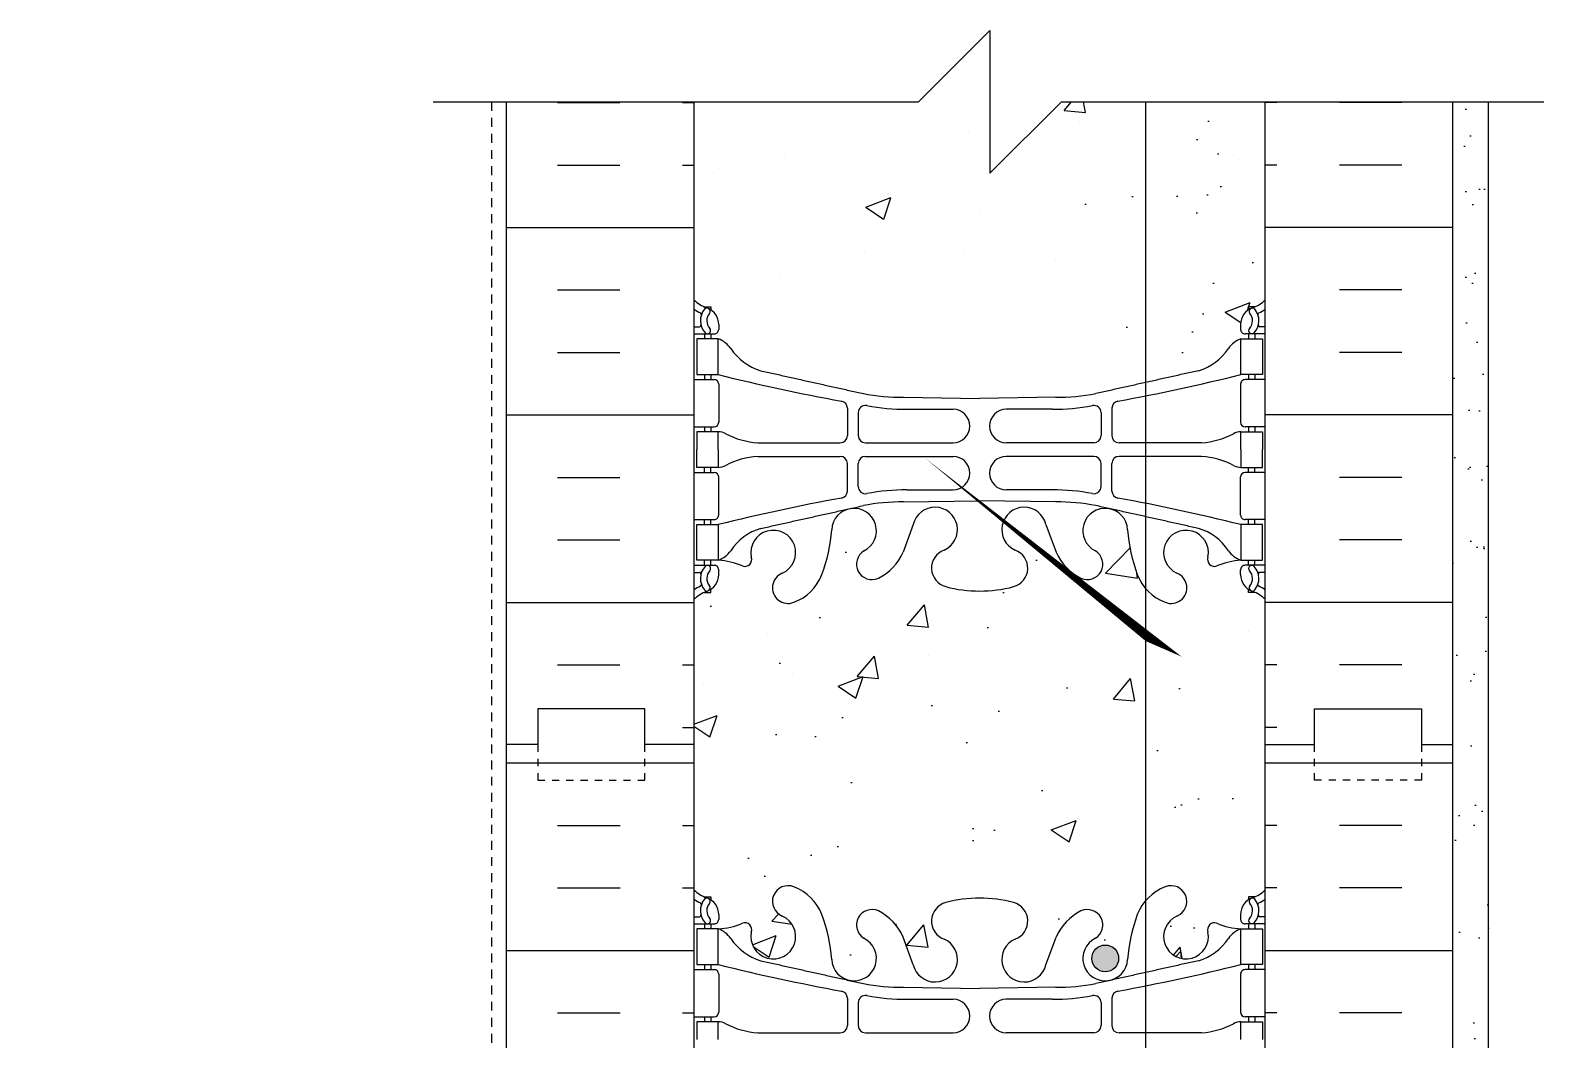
# Model space of a CAD drawing. Header units: inches. Extents: x -48.6 to 6.2, y 171.7 to 217.8.
# Drawn here: x -28.91 to -7.61, y 203.65 to 217.78 of the extents above; entities that cross this region are included whole.
import ezdxf

# ---------------------------------------------------------------- set-up
doc = ezdxf.new("R2010")
doc.units = ezdxf.units.IN
doc.header["$LTSCALE"] = 0.5
doc.header["$MEASUREMENT"] = 0
doc.linetypes.add('DASHED2', pattern=[0.375, 0.25, -0.125])
for name, color, linetype in [('HATCH', 12, 'Continuous'), ('line25', 2, 'Continuous'), ('LINE3', 3, 'Continuous'), ('LINE50', 5, 'Continuous'), ('LINE9', 9, 'Continuous'), ('TEXT', 4, 'Continuous'), ('Web_Edge', 9, 'Continuous')]:
    doc.layers.add(name, color=color, linetype=linetype)
pattern_1 = [(49.99999999999999, (0, 0), (3.586300913003767, -0.3137606749129755), [0.375, -4.125]), (355, (0, 0), (-0.693756668065, 3.760960668500059), [0.3, -3.3]), (100.45144446, (0.298858405, -0.02614672), (2.89254423363556, 3.447199954843147), [0.3187009599999999, -3.505710559999999]), (46.18420000000001, (0, 1), (5.336206653357862, -0.8275964039653827), [0.5625, -6.1875]), (96.63563549, (0.444683725, 0.931033465), (4.673309728371142, 4.870593003872752), [0.47805171, -5.258568799999999]), (351.1841639899999, (0, 1), (4.673309725273866, 4.870593001349951), [0.45, -4.950000005]), (21, (0.5, 0.75), (2.984535260592308, -2.013094453326694), [0.375, -4.125]), (326.0000000000001, (0.5, 0.75), (1.216576659607909, 3.625750225234265), [0.3, -3.3]), (71.45144474, (0.74871127, 0.58224213), (4.201111883649856, 1.612655764031769), [0.31870095, -3.50571056]), (37.50000000000001, (0, 0), (0.06079927658645334, 1.664469269156557), [0, -3.26, 0, -3.35, 0, -3.3125]), (7.499999999999999, (0, 0), (1.315347687210743, 1.972058559411801), [0, -1.91, 0, -3.185, 0, -1.2625]), (327.5, (-1.115, 0), (2.669112180862045, -0.1127743586718988), [0, -1.25, 0, -3.9, 0, -5.175]), (317.5, (-1.615, 0), (2.915930846711931, 0.5005249116615886), [0, -1.625, 0, -2.59, 0, -3.675])]

msp = doc.modelspace()

# ---------------------------------------------------------------- hatches: boundary and pattern name
at = {"layer": 'HATCH'}
h = msp.add_hatch(dxfattribs=at)
h.set_pattern_fill('AR-CONC', color=256, scale=0.5, style=0)
h.set_pattern_definition([(49.99999999999999, (-38.84266718821038, -19.96471349941694), (3.586300913003767, -0.3137606749129755), [0.375, -4.125]), (355, (-38.84266718821038, -19.96471349941694), (-0.693756668065, 3.760960668500059), [0.3, -3.3]), (100.4514, (-38.54380878821038, -19.99086019941694), (2.892546908570108, 3.447197710304768), [0.31870095, -3.50571056]), (46.18420000000001, (-38.84266718821038, -18.96471349941694), (5.336205243128222, -0.8275950716450904), [0.5625, -6.1875]), (96.6356, (-38.39798346321038, -19.03368003441693), (4.673313527743517, 4.870589354502209), [0.47805144, -5.258565]), (351.1842, (-38.84266718821038, -18.96471349941694), (4.673309725668136, 4.870593004626623), [0.45, -4.95]), (21, (-38.34266718821038, -19.21471349941694), (2.984535260592308, -2.013094453326694), [0.375, -4.125]), (326.0000000000001, (-38.34266718821038, -19.21471349941694), (1.216576659607909, 3.625750225234265), [0.3, -3.3]), (71.4514, (-38.09395602321038, -19.38247152941693), (4.20111314290745, 1.612652483549762), [0.31870095, -3.50571056]), (37.50000000000001, (-38.84266718821038, -19.96471349941694), (0.06079927658645334, 1.664469269156557), [0, -3.26, 0, -3.35, 0, -3.3125]), (7.499999999999999, (-38.84266718821038, -19.96471349941694), (1.315347687210743, 1.972058559411801), [0, -1.91, 0, -3.185, 0, -1.2625]), (327.5, (-39.95766718821039, -19.96471349941694), (2.669112180862045, -0.112774358671899), [0, -1.25, 0, -3.9, 0, -5.175]), (317.5, (-40.45766718821039, -19.96471349941694), (2.915930846711931, 0.5005249116615882), [0, -1.625, 0, -2.59, 0, -3.675])])
h.paths.add_polyline_path([(-13.01612513585889, 214.0510896826709, -1), (-12.85269656442989, 213.6425666086094, 2.08723140770465), (-12.41879713453573, 213.4177493503499, -0.6696014941100196), (-12.28629473578555, 213.5380310470478, 0.08534784464003414), (-11.95683521324055, 213.4625124653097), (-11.85183521325536, 213.4625124653097), (-11.85183521325081, 213.5325124653097), (-11.89933521324866, 213.5325124653097, -0.4142135623864142), (-11.96183521324866, 213.5950124653125), (-11.96183521324502, 213.6625124653287, -0.2490694201739161), (-11.85183521322898, 213.8696356170926), (-11.85183521322625, 213.9113616770167), (-11.76183521322577, 213.9113616770099, 0.08841615068612797), (-11.61583221636675, 214.0086733694635), (-11.61583221636675, 216.781942781463), (-14.16001620673445, 216.781942781463), (-14.13275579464043, 216.6341592847568), (-14.32564021176159, 216.6510344846257), (-14.32564021176159, 213.6318981279319, -0.050563492033916), (-14.19849884809801, 213.7138940287723, -0.9407930192594605), (-13.99498631141918, 213.3306308088917, 1.702394472354056), (-13.54521784997335, 213.0180865159702, -0.06992325913711288), (-13.40835089664012, 213.6618892156858, -0.2134499129928011)])
h = msp.add_hatch(dxfattribs=at)
h.set_pattern_fill('AR-CONC', color=256, scale=0.5)
h.set_pattern_definition(pattern_1)
edge = h.paths.add_edge_path()
edge.add_line((-11.61583221636675, 216.781942781463), (-13.29167666213044, 216.781942781463))
edge.add_line((-13.29167666213044, 216.781942781463), (-13.29167666213044, 212.851831250259))
edge.add_spline(control_points=[(-13.29167666213044, 212.851831250259), (-12.55024931311374, 213.0171224313547)], knot_values=[0, 0, 0.5157934877851442, 0.5157934877851442], degree=1, periodic=0)
edge.add_arc((-12.75754545740104, 213.731138654124), 0.7434990637615159, 286.1892885427858, 325.7719804991666)
edge.add_arc((-11.83442656208295, 213.1199086027895), 0.3638149041640383, 109.66125872640521, 147.9575777193433, ccw=False)
edge.add_line((-11.95683521323999, 213.4625124653097), (-11.85183521325536, 213.4625124653097))
edge.add_line((-11.85183521325536, 213.4625124653097), (-11.85183521325081, 213.5325124653097))
edge.add_line((-11.85183521325081, 213.5325124653097), (-11.89933521324865, 213.5325124653097))
edge.add_arc((-11.89933521324866, 213.5950124653097), 0.06250000000000001, 179.9999999968994, 270.00000000001137, ccw=False)
edge.add_line((-11.96183521324866, 213.5950124653131), (-11.96183521324502, 213.6625124653232))
edge.add_arc((-11.71183521324503, 213.6625124653097), 0.2499999999999886, 124.0557977381279, 179.9999999969125, ccw=False)
edge.add_line((-11.85183521322898, 213.8696356170926), (-11.85183521322625, 213.9113616770168))
edge.add_line((-11.85183521322625, 213.9113616770168), (-11.76183521322571, 213.9113616770099))
edge.add_arc((-11.96183521325502, 214.3696192464927), 0.4999999999999946, 293.578178481867, 313.7891111701634)
edge.add_line((-11.61583221636675, 214.0086733694635), (-11.61583221636675, 216.781942781463))
h = msp.add_hatch(dxfattribs=at)
h.set_pattern_fill('AR-SAND', color=256, scale=0.5, style=0)
h.set_pattern_definition([(37.50000000000001, (7.860710471640175, 190.531942781463), (-0.03149667905480408, 0.9634118845065793), [0, -0.76, 0, -0.85, 0, -0.8125]), (7.499999999999999, (7.860710471640175, 190.531942781463), (0.8848883526338636, 1.41107303261487), [0, -0.41, 0, -0.685, 0, -0.2625]), (327.5, (7.245710471640166, 190.531942781463), (1.557070930875748, 0.002829526768482249), [0, -0.25, 0, -0.9, 0, -1.175]), (317.5, (7.245710471640166, 190.531942781463), (1.503063302286147, 0.4388377824671246), [0, -0.125, 0, -0.59, 0, -0.675])])
h.paths.add_polyline_path([(-8.490832252420262, 204.7432692775259), (-8.990832216366755, 204.7432692775259), (-8.990832216366755, 194.7819427814629), (-8.490832252420262, 194.7819427814629)])
h.paths.add_polyline_path([(-8.490832252420262, 208.9451819920617), (-8.990832216366755, 208.9451819920617), (-8.990832216366755, 207.781942781463), (-8.990832216366755, 204.7432692775259), (-8.490832252420262, 204.7432692775259)])
h.paths.add_polyline_path([(-8.490832252420262, 216.781942781463), (-8.990832216366755, 216.781942781463), (-8.990832216366755, 208.9451819920617), (-8.490832252420262, 208.9451819920617)])
h = msp.add_hatch(dxfattribs=at)
h.set_pattern_fill('AR-CONC', color=256, scale=0.5)
h.set_pattern_definition(pattern_1)
h.paths.add_polyline_path([(-13.29167666213044, 209.9675157725711, -0.0847577328872592), (-13.4083508966401, 210.1631357149338, -0.06992325913711561), (-13.54521784997334, 210.8069384146494, 1.702394472354116), (-13.99498631141921, 210.4943941217279, -0.9407930192580838), (-14.19849884809723, 210.1111309018469, -0.1730747606230582), (-14.54440717063409, 210.4777879413551), (-14.68704501281395, 210.8646327970872, 1.612473537246691), (-15.11858817733507, 210.5050445973831, -0.7348724129860523), (-15.14169178092464, 209.9940057506793, -0.06847526280414287), (-15.61583221636636, 209.931942781463, -0.06847526280414523), (-16.08997265180808, 209.9940057506793, -0.7348724129857621), (-16.1130762553976, 210.505044597383, 1.612473537246936), (-16.54461941991866, 210.8646327970872), (-16.68725726209851, 210.4777879413551, -0.1730747606230462), (-17.03316558463534, 210.111130901847, -0.9407930192580327), (-17.23667812131337, 210.494394121728, 1.702394472353739), (-17.68644658275925, 210.8069384146495, -0.0699232591371404), (-17.82331353609255, 210.1631357149336, -0.2134499129910285), (-18.21553929686968, 209.7739352479503, -1), (-18.378967868274, 210.1824583220217, 2.087231407567067), (-18.81286729819686, 210.4072755802697, -0.6696014941105396), (-18.9453696969472, 210.2869938835719, 0.08534784463996645), (-19.27482921949195, 210.3625124653099), (-19.37982921947724, 210.3625124653099), (-19.37982921948179, 210.2925124653099), (-19.33232921948395, 210.2925124653099, -0.4142135623889385), (-19.26982921948394, 210.2300124653065), (-19.26982921948758, 210.1625124652965, -0.2490694201798239), (-19.37982921950362, 209.955389313527), (-19.37982921950635, 209.9136632536029), (-19.46982921950689, 209.9136632536097, 0.08841615068673651), (-19.61583221636675, 209.8163515611552), (-19.61583221636675, 208.0661423550981), (-19.29035137683082, 208.191082743489), (-19.39208230748019, 207.8878959387781), (-19.61583221636675, 208.0388171579648), (-19.61583221636675, 207.781942781463), (-19.61583221636675, 205.7475340017709, 0.08841615068673703), (-19.46982921950689, 205.6502223093163), (-19.37982921950635, 205.6502223093232), (-19.37982921950362, 205.6084962493991, -0.2490694201798237), (-19.26982921948758, 205.4013730976296), (-19.26982921948394, 205.3338730976195, -0.4142135623889385), (-19.33232921948395, 205.2713730976162), (-19.37982921948179, 205.2713730976162), (-19.37982921947724, 205.2013730976162), (-19.27482921949194, 205.2013730976162, 0.08534784463997903), (-18.94536969694715, 205.2768916793542, -0.6696014941107864), (-18.81286729819688, 205.1566099826563, 2.087231407566868), (-18.37896786827403, 205.3814272409044, -1), (-18.21553929686972, 205.7899503149758, -0.2134499129909163), (-17.82331353609267, 205.4007498479928, -0.06992325913716368), (-17.68644658275926, 204.7569471482767, 1.702394472354411), (-17.23667812131345, 205.0694914411982, -0.940793019257935), (-17.03316558463542, 205.4527546610792, -0.1730747606231028), (-16.68725726209848, 205.0860976215709), (-16.54461941991867, 204.6992527658389, 1.612473537247018), (-16.11307625539758, 205.0588409655431, -0.7348724129870626), (-16.08997265180725, 205.569879812247, -0.06847526280404508), (-15.61583221636619, 205.6319427814631, -0.06847526280410571), (-15.14169178092473, 205.5698798122469, -0.7348724129860643), (-15.118588177335, 205.0588409655431, 1.612473537247079), (-14.68704501281393, 204.6992527658389), (-14.5444071706341, 205.086097621571, -0.173074760623051), (-14.19849884809728, 205.4527546610791, -0.9407930192580443), (-13.99498631141917, 205.0694914411982, 1.702394472353912), (-13.54521784997335, 204.7569471482766, -0.06992325913717157), (-13.40835089663995, 205.4007498479927, -0.08475773288710445), (-13.29167666213044, 205.596369790355)])
h.paths.add_polyline_path([(-16.33154873571349, 209.4259990909437), (-16.63026680683965, 209.4521335357576), (-16.38933443620948, 209.7392655540283)], flags=16)
h.paths.add_polyline_path([(-13.66972275141944, 204.7878478484537, -1), (-14.04472275141944, 204.7878478484537, -1)], flags=16)
h.paths.add_polyline_path([(-11.61583221636675, 207.781942781463), (-11.61583221636675, 208.1065089063545), (-12.21167666213052, 208.5676170137216), (-13.29167666213044, 209.2317705884772), (-13.29167666213044, 205.596369790355, -0.1264053144751081), (-13.01612513586285, 205.7899503149758, -1), (-12.85269656445866, 205.3814272409044, 2.087231407566891), (-12.41879713453574, 205.1566099826564, -0.6696014941102661), (-12.28629473578545, 205.2768916793542, 0.0853478446399795), (-11.95683521324066, 205.2013730976162), (-11.85183521325536, 205.2013730976162), (-11.85183521325081, 205.2713730976162), (-11.89933521324865, 205.2713730976162, -0.4142135623889385), (-11.96183521324866, 205.3338730976195), (-11.96183521324502, 205.4013730976296, -0.2490694201798232), (-11.85183521322898, 205.6084962493991), (-11.85183521322625, 205.6502223093232), (-11.76183521322571, 205.6502223093163, 0.08841615068610333), (-11.61583221636675, 205.74753400177)])
h.paths.add_polyline_path([(-11.89933521324865, 202.0313730976164), (-11.85183521325081, 202.0313730976164), (-11.85183521325536, 202.1013730976164), (-11.95683521324082, 202.1013730976164), (-11.95683521324082, 202.6013730976164, 0.01210275924607991), (-13.29167666213044, 202.8987176852607), (-13.29167666213044, 194.6651678776653, 0.01210275924607994), (-11.95683521324082, 194.9625124653097), (-11.95683521324082, 195.4625124653097), (-11.85183521325536, 195.4625124653097), (-11.85183521325081, 195.5325124653097), (-11.89933521324865, 195.5325124653097, -0.4142135623889323), (-11.96183521324866, 195.5950124653131), (-11.96183521324502, 195.6625124653232, -0.2490694201798242), (-11.85183521322898, 195.8696356170926), (-11.85183521322625, 195.9113616770168), (-11.76183521322571, 195.9113616770099, 0.08841615068610309), (-11.61583221636675, 196.0086733694635), (-11.61583221636675, 201.5552121934626, 0.08841615068610265), (-11.76183521322571, 201.6525238859162), (-11.85183521322625, 201.6525238859093), (-11.85183521322898, 201.6942499458335, -0.2490694201798125), (-11.96183521324502, 201.9013730976029), (-11.96183521324866, 201.968873097613, -0.4142135623889407)])
h.paths.add_polyline_path([(-11.61583221636675, 191.8163515611561, 0.08841615068610387), (-11.76183521322571, 191.9136632536097), (-11.85183521322625, 191.9136632536029), (-11.85183521322898, 191.955389313527, -0.2490694201798125), (-11.96183521324502, 192.1625124652965), (-11.96183521324866, 192.2300124653066, -0.4142135623889365), (-11.89933521324865, 192.2925124653099), (-11.85183521325081, 192.2925124653099), (-11.85183521325536, 192.3625124653099), (-11.95683521324068, 192.3625124653099, 0.08534784463991502), (-12.28629473578523, 192.286993883572, -0.6696014941110319), (-12.41879713453574, 192.4072755802697, 2.087231407573476), (-12.8526965644573, 192.1824583220212, -1), (-13.01612513586294, 191.7739352479503, -0.1264053144750692), (-13.29167666213044, 191.9675157725711), (-13.29167666213044, 189.281942781463), (-10.92833221636675, 189.281942781463), (-10.92833221636675, 189.781942781463), (-11.61583221636675, 189.781942781463)])
h.paths.add_polyline_path([(-13.29167666213044, 191.9675157725711, -0.08475773288685547), (-13.40835089663972, 192.1631357149327, -0.06992325913720411), (-13.54521784997332, 192.8069384146491, 1.70239447235645), (-13.99498631141871, 192.4943941217277, -0.9407930192568569), (-14.19849884809723, 192.1111309018469, -0.1730747606230751), (-14.54440717063411, 192.4777879413551), (-14.68704501281393, 192.8646327970872, 1.612473537246325), (-15.11858817733522, 192.5050445973831, -0.7348724129873714), (-15.14169178092535, 191.9940057506791, -0.07012856422219248), (-15.6273758643004, 191.9320567452876), (-15.6273758643004, 189.281942781463), (-13.29167666213044, 189.281942781463)])
h.paths.add_polyline_path([(-15.6273758643004, 191.931904795167, -0.06682240548511287), (-16.08997265180836, 191.9940057506794, -0.7348724129853648), (-16.11307625539758, 192.505044597383, 1.61247353724703), (-16.54461941991867, 192.8646327970872), (-16.68725726209849, 192.4777879413551, -0.1730747606231551), (-17.03316558463557, 192.1111309018468, -0.9407930192571422), (-17.23667812131316, 192.494394121728, 1.70239447234893), (-17.68644658275916, 192.8069384146507, -0.06992325913731082), (-17.82331353609267, 192.1631357149333, -0.2134499129903263), (-18.21553929686831, 191.7739352479508, -1), (-18.37896786827671, 192.1824583220205, 2.08723140757842), (-18.81286729819695, 192.40727558027, -0.6696014940959927), (-18.94536969694376, 192.2869938835705, 0.0853478446408989), (-19.27482921949191, 192.3625124653099), (-19.37982921947724, 192.3625124653099), (-19.37982921948179, 192.2925124653099), (-19.33232921948396, 192.2925124653099, -0.4142135623889552), (-19.26982921948394, 192.2300124653066), (-19.26982921948758, 192.1625124652965, -0.2490694201798232), (-19.37982921950362, 191.955389313527), (-19.37982921950635, 191.9136632536029), (-19.4698292195069, 191.9136632536097, 0.08841615068673708), (-19.61583221636675, 191.8163515611552), (-19.61583221636675, 189.781942781463), (-20.30333221636675, 189.781942781463), (-20.30333221636675, 189.281942781463), (-15.6273758643004, 189.281942781463)])
h = msp.add_hatch(dxfattribs=at)
h.set_pattern_fill('INSUL', color=256, scale=7, style=0)
h.set_pattern_definition([(0, (-2945.77741392785, -207.2275712812487), (0, 2.625), []), (0, (-2945.77741392785, -206.3525712812487), (0, 2.625), [0.875, -0.875]), (0, (-2945.77741392785, -205.4775712812487), (0, 2.625), [0.875, -0.875])])
h.paths.add_polyline_path([(-22.24083221636675, 189.781942781463), (-21.80333221636675, 189.781942781463), (-21.80333221636675, 190.281942781463), (-20.30333221636675, 190.281942781463), (-20.30333221636675, 189.781942781463), (-19.61583221636675, 189.781942781463), (-19.61583221636675, 207.781942781463), (-20.30333221636675, 207.781942781463), (-20.30333221636675, 208.281942781463), (-21.80333221636675, 208.281942781463), (-21.80333221636675, 207.781942781463), (-22.24083221636675, 207.781942781463)])
h = msp.add_hatch(dxfattribs=at)
h.set_pattern_fill('INSUL', color=256, scale=7, style=0)
h.set_pattern_definition([(180, (2914.545749495118, -207.2275712812487), (0, 2.625), []), (180, (2914.545749495118, -206.3525712812487), (0, 2.625), [0.875, -0.875]), (180, (2914.545749495118, -205.4775712812487), (0, 2.625), [0.875, -0.875])])
h.paths.add_polyline_path([(-8.990832216366755, 189.781942781463), (-9.428332216366755, 189.781942781463), (-9.42833221636721, 190.2819427814629), (-10.92833221636675, 190.281942781463), (-10.92833221636675, 189.781942781463), (-11.61583221636675, 189.7819427814629), (-11.61583221636675, 207.781942781463), (-10.92833221636675, 207.7819427814629), (-10.92833221636675, 208.2819427814629), (-9.42833221636721, 208.281942781463), (-9.428332216366755, 207.7819427814629), (-8.990832216366755, 207.781942781463)])
at = {"layer": 'LINE3'}
msp.add_hatch(color=256, dxfattribs=at).paths.add_polyline_path([(-13.66972275141944, 204.7878478484537, 1), (-14.04472275141944, 204.7878478484537, 1)])

# ---------------------------------------------------------------- linework, layer by layer
at = {"layer": 'HATCH'}
for p, q in [((-21.52741392785157, 216.7724287187513), (-20.65241392785157, 216.7724287187513)), ((-19.77741392785157, 216.7724287187513), (-19.61583221636675, 216.7724287187513)), ((-14.43147987380878, 216.6602934346555), (-14.32940395176983, 216.7819427814628)), ((-14.43147952448494, 216.6602942246443), (-14.13262111505742, 216.6341475018201)), ((-14.13232846334485, 216.6318426465161), (-14.16001620673443, 216.7819427814629)), ((-11.45425050488285, 216.7724287187517), (-11.61583221636675, 216.7724287187517)), ((-9.70425050488285, 216.7724287187517), (-10.57925050488285, 216.7724287187517)), ((-14.22003154282621, 216.50706719365), (-14.22003154282621, 216.50706719365)), ((-15.77730420566552, 216.3477725776026), (-15.77730420566552, 216.3477725776026)), ((-18.34448786879378, 215.9957196131678), (-18.34448786879378, 215.9957196131678)), ((-17.37778342630179, 216.0913412714291), (-17.37778342630179, 216.0913412714291)), ((-11.9954415975857, 215.9805037923868), (-11.9954415975857, 215.9805037923868)), ((-21.52741392785157, 215.8974287187513), (-20.65241392785157, 215.8974287187513)), ((-19.77741392785157, 215.8974287187513), (-19.61583221636675, 215.8974287187513)), ((-19.27144311152577, 215.8420362442889), (-19.27144311152577, 215.8420362442889)), ((-11.45425050488285, 215.8974287187517), (-11.61583221636675, 215.8974287187517)), ((-9.70425050488285, 215.8974287187517), (-10.57925050488285, 215.8974287187517)), ((-18.27969645296686, 215.3621783483935), (-18.27969645296686, 215.3621783483935)), ((-17.20849772079222, 215.3077318905754), (-16.85840506085577, 215.4421198716549)), ((-16.95949771147841, 215.1376826667983), (-16.85811609049564, 215.4398284303923)), ((-16.91137244429761, 215.4799788807252), (-16.91137244429761, 215.4799788807252)), ((-17.20849674343162, 215.3077319656362), (-16.95978547166511, 215.1399740945949)), ((-15.61058427210536, 215.2494039897219), (-15.61058427210536, 215.2494039897219)), ((-22.24083221636675, 215.0224287187513), (-19.61583221636675, 215.0224287187513)), ((-8.990832216366755, 215.0224287187517), (-11.61583221636675, 215.0224287187517)), ((-17.22545714570076, 214.69055383796), (-17.22545714570076, 214.69055383796)), ((-14.28368009255257, 214.6997979519161), (-14.28368009255257, 214.6997979519161)), ((-15.83810348225182, 214.6833033084462), (-15.83810348225182, 214.6833033084462)), ((-15.53537923003701, 214.5350086342382), (-15.53537923003701, 214.5350086342382)), ((-14.55634496483925, 214.5777794792884), (-14.55634496483925, 214.5777794792884)), ((-18.40528714538023, 214.3312503440112), (-18.40528714538023, 214.3312503440112)), ((-21.52741392785157, 214.1474287187513), (-20.65241392785157, 214.1474287187513)), ((-9.70425050488285, 214.1474287187517), (-10.57925050488285, 214.1474287187517)), ((-21.52741392785157, 213.2724287187513), (-20.65241392785157, 213.2724287187513)), ((-9.70425050488285, 213.2724287187517), (-10.57925050488285, 213.2724287187517)), ((-22.24083221636675, 212.3974287187513), (-19.61583221636675, 212.3974287187513)), ((-8.990832216366755, 212.3974287187517), (-11.61583221636675, 212.3974287187517)), ((-21.52741392785157, 211.5224287187513), (-20.65241392785157, 211.5224287187513)), ((-9.70425050488285, 211.5224287187517), (-10.57925050488285, 211.5224287187517)), ((-21.52741392785157, 210.6474287187513), (-20.65241392785157, 210.6474287187513)), ((-9.70425050488285, 210.6474287187517), (-10.57925050488285, 210.6474287187517)), ((-22.24083221636675, 209.7724287187513), (-19.61583221636675, 209.7724287187513)), ((-16.63026744798387, 209.4521327716717), (-16.38922209435141, 209.7393994378413)), ((-16.33112164091523, 209.4236837347968), (-16.38893445016902, 209.7370971592334)), ((-8.990832216366755, 209.7724287187517), (-11.61583221636675, 209.7724287187517)), ((-16.63026710148569, 209.4521335615358), (-16.33140869205816, 209.4259868387115)), ((-16.52477701026922, 209.4812584577948), (-16.52477701026922, 209.4812584577948)), ((-11.8556648294069, 209.3684840991229), (-11.8556648294069, 209.3684840991229)), ((-18.58768497513971, 209.3378425365414), (-18.58768497513971, 209.3378425365414)), ((-16.92611595028912, 209.1485223193145), (-16.92611595028912, 209.1485223193145)), ((-16.33606346896019, 209.032927300821), (-16.33606346896019, 209.032927300821)), ((-21.52741392785157, 208.8974287187513), (-20.65241392785157, 208.8974287187513)), ((-19.77741392785157, 208.8974287187513), (-19.61583221636675, 208.8974287187513)), ((-18.22972315418417, 208.7836222736807), (-18.22972315418417, 208.7836222736807)), ((-11.45425050488285, 208.8974287187517), (-11.61583221636675, 208.8974287187517)), ((-9.70425050488285, 208.8974287187517), (-10.57925050488285, 208.8974287187517)), ((-19.48142229166861, 208.6188329560029), (-19.48142229166861, 208.6188329560029)), ((-19.61583221636675, 208.0661423550981), (-19.29155837814591, 208.1906194190939)), ((-19.39265668504865, 207.88618413197), (-19.29127506406589, 208.188329895564)), ((-19.77741392785157, 208.0224287187513), (-19.61583221636675, 208.0224287187513)), ((-19.61583221636653, 208.0388171579646), (-19.39293879088081, 207.8884736441263)), ((-16.08130058859756, 208.0254262318201), (-16.08130058859756, 208.0254262318201)), ((-11.45425050488285, 208.0224287187517), (-11.61583221636675, 208.0224287187517))]:
    msp.add_line(p, q, dxfattribs=at)
at = {"layer": 'line25'}
for p, q in [((-19.61583221636675, 216.781942781463), (-19.61583221636675, 207.781942781463)), ((-11.61583221636675, 207.781942781463), (-11.61583221636675, 216.781942781463)), ((-19.61583221636675, 207.781942781463), (-19.61583221636675, 189.781942781463)), ((-11.61583221636675, 189.781942781463), (-11.61583221636675, 207.781942781463))]:
    msp.add_line(p, q, dxfattribs=at)
at = {"layer": 'LINE3'}
msp.add_line((-13.29167666213044, 216.781942781463), (-13.29167666213044, 189.281942781463), dxfattribs=at)
msp.add_circle((-13.85722275141944, 204.7878478484537), 0.1875, dxfattribs=at)
at = {"layer": 'LINE50'}
for p, q in [((-22.24083221636675, 207.781942781463), (-22.24083221636675, 216.781942781463)), ((-8.990832216366755, 207.781942781463), (-8.990832216366755, 216.781942781463)), ((-22.24083221636675, 189.281942781463), (-22.24083221636675, 207.781942781463)), ((-8.990832216366755, 189.281942781463), (-8.990832216366755, 207.781942781463))]:
    msp.add_line(p, q, dxfattribs=at)
for points in [[(-19.61583221636675, 207.781942781463), (-20.30333221636675, 207.781942781463), (-20.30333221636675, 208.281942781463), (-21.80333221636675, 208.281942781463), (-21.80333221636675, 207.781942781463), (-22.24083221636675, 207.781942781463)], [(-11.61583221636675, 207.781942781463), (-10.92833221636675, 207.781942781463), (-10.92833221636675, 208.281942781463), (-9.428332216366755, 208.281942781463), (-9.428332216366755, 207.781942781463), (-8.990832216366755, 207.781942781463)]]:
    msp.add_lwpolyline(points, dxfattribs=at)
at = {"layer": 'LINE9', "linetype": 'DASHED2'}
msp.add_line((-22.45160572163724, 216.781942781463), (-22.45160572163724, 189.281942781463), dxfattribs=at)
at = {"layer": 'LINE9'}
msp.add_line((-8.490832252420262, 193.2819427814629), (-8.490832252420262, 216.781942781463), dxfattribs=at)
msp.add_lwpolyline([(-23.26672014063649, 216.781942781463), (-16.47121898702875, 216.781942781463), (-15.47121898702875, 217.781942781463), (-15.47121898702875, 215.781942781463), (-14.47121898702875, 216.781942781463), (-7.717157560934481, 216.781942781463)], dxfattribs=at)
at = {"layer": 'LINE9', "linetype": 'DASHED2', "ltscale": 0.15}
for points in [[(-21.80333221636675, 207.781942781463), (-21.80333221636675, 207.781942781463), (-21.80333221636675, 207.281942781463), (-20.30333221636675, 207.281942781463), (-20.30333221636675, 207.781942781463), (-20.30333221636675, 207.781942781463)], [(-9.428332216366755, 207.781942781463), (-9.428332216366755, 207.781942781463), (-9.428332216366755, 207.281942781463), (-10.92833221636675, 207.281942781463), (-10.92833221636675, 207.781942781463), (-10.92833221636675, 207.781942781463)]]:
    msp.add_lwpolyline(points, dxfattribs=at)
at = {"layer": 'TEXT'}
for points in [[(-8.490832252420262, 214.8400184047817, 0, 0.36, 0), (-7.410832252420334, 214.8400184047817, 0, 0, 0), (-0.7081895532060969, 214.8400184047817, 0, 0, 0)], [(-13.29167666213044, 209.2317705884772, 0, 0.36, 0), (-12.21167666213052, 208.5676170137216, 0, 0, 0), (-7.299551720602553, 204.7662546765504, 0, 0, 0)], [(-21.57446985886011, 210.9360368683779, 0, 0.36, 0), (-22.65446985886004, 210.9360368683779, 0, 0, 0), (-31.84795382703371, 210.9360368683779, 0, 0, 0)], [(-13.67097027512139, 204.7662546765504, 0, 0.36, 0), (-12.59097027512146, 204.7662546765504, 0, 0, 0), (-4.594846607636015, 204.7662546765504, 0, 0, 0)]]:
    msp.add_lwpolyline(points, format="xyseb", dxfattribs=at)
at = {"layer": 'Web_Edge'}
for p, q in [((-19.46982921950695, 213.9113616770099), (-19.37982921950635, 213.9113616770168)), ((-19.37982921950635, 213.9113616770168), (-19.37982921950362, 213.8696356170926)), ((-11.76183521322565, 213.9113616770099), (-11.85183521322625, 213.9113616770168)), ((-11.85183521322625, 213.9113616770168), (-11.85183521322898, 213.8696356170926)), ((-19.61583221636675, 213.6325124653097), (-19.53795368309812, 213.6325124653098)), ((-19.26982921948758, 213.6625124653287), (-19.26982921948394, 213.5950124653125)), ((-11.96183521324502, 213.6625124653287), (-11.96183521324866, 213.5950124653125)), ((-11.61583221636585, 213.6325124653097), (-11.69371074963448, 213.6325124653098)), ((-19.61583221636675, 213.5325124653098), (-19.33232921948394, 213.5325124653097)), ((-19.46982921950695, 213.5325124653097), (-19.46982921950695, 213.4625124653097)), ((-19.37982921948179, 213.5325124653097), (-19.37982921947724, 213.4625124653097)), ((-11.61583221636585, 213.5325124653098), (-11.89933521324866, 213.5325124653097)), ((-11.85183521325081, 213.5325124653097), (-11.85183521325536, 213.4625124653097)), ((-11.76183521322565, 213.5325124653097), (-11.76183521322565, 213.4625124653097)), ((-19.61583221636675, 212.8925124653097), (-19.33232921948394, 212.8925124653098)), ((-19.46982921950695, 212.9625124653097), (-19.46982921950695, 212.8925124653098)), ((-19.37982921944359, 212.9625124653097), (-19.37982921943905, 212.8925124653098)), ((-19.26982921948394, 212.8300124653098), (-19.26982921948394, 212.2950124653098)), ((-11.96183521324866, 212.8300124653098), (-11.96183521324866, 212.2950124653098)), ((-11.61583221636585, 212.8925124653097), (-11.89933521324866, 212.8925124653098)), ((-11.85183521328901, 212.9625124653097), (-11.85183521329355, 212.8925124653098)), ((-11.76183521322565, 212.9625124653097), (-11.76183521322565, 212.8925124653098)), ((-16.68244717790122, 212.6443450355929), (-15.61582511961916, 212.6285924313547)), ((-14.54921725483138, 212.6443450355929), (-15.61583931311344, 212.6285924313547)), ((-17.46777511961892, 212.4925871454061), (-17.46777511961983, 212.1078233285891)), ((-17.31527511961923, 212.4305316015895), (-17.31527511961923, 212.1078233514701)), ((-16.6351126901298, 212.4764607482516), (-15.98823136935727, 212.4764607482516)), ((-14.5965517426028, 212.4764607482516), (-15.24343306337533, 212.4764607482516)), ((-13.91638931311337, 212.4305316015895), (-13.91638931311337, 212.1078233514701)), ((-13.76388931311368, 212.4925871454061), (-13.76388931311277, 212.1078233285891)), ((-19.61583221636675, 212.2325124653098), (-19.33232921948394, 212.2325124653098)), ((-19.4698292195074, 212.2325124653099), (-19.4698292195074, 212.1625124653099)), ((-19.3798292193963, 212.2325124653098), (-19.37982921939175, 212.1625124653099)), ((-11.61583221636585, 212.2325124653098), (-11.89933521324866, 212.2325124653098)), ((-11.8518352133363, 212.2325124653098), (-11.85183521334085, 212.1625124653099)), ((-11.7618352132252, 212.2325124653099), (-11.7618352132252, 212.1625124653099)), ((-18.72210511961913, 212.0070424313546), (-17.56770747222464, 212.0078233514701)), ((-17.21527511961932, 212.0078233514701), (-15.98823136935727, 212.0078233514701)), ((-14.01638931311328, 212.0078233514701), (-15.24343306337533, 212.0078233514701)), ((-12.50955931311347, 212.0070424313546), (-13.66395696050796, 212.0078233514701)), ((-18.72210511961913, 211.817982499265), (-17.56770747222464, 211.8172015791496)), ((-17.46777511961892, 211.3324377852135), (-17.46777511961983, 211.7172016020306)), ((-17.31527511961923, 211.3944933290301), (-17.31527511961923, 211.7172015791495)), ((-17.21527511961932, 211.8172015791495), (-15.98823136935727, 211.8172015791496)), ((-14.01638931311328, 211.8172015791495), (-15.24343306337533, 211.8172015791496)), ((-13.91638931311337, 211.3944933290301), (-13.91638931311337, 211.7172015791495)), ((-13.76388931311368, 211.3324377852135), (-13.76388931311277, 211.7172016020306)), ((-12.50955931311347, 211.817982499265), (-13.66395696050796, 211.8172015791496)), ((-19.61583221636675, 211.5925124653099), (-19.33232921948394, 211.5925124653098)), ((-19.4698292195074, 211.5925124653098), (-19.4698292195074, 211.6625124653098)), ((-19.3798292193963, 211.5925124653098), (-19.37982921939175, 211.6625124653098)), ((-19.26982921948394, 210.9950124653098), (-19.26982921948394, 211.5300124653098)), ((-11.96183521324866, 210.9950124653098), (-11.96183521324866, 211.5300124653098)), ((-11.61583221636585, 211.5925124653099), (-11.89933521324866, 211.5925124653098)), ((-11.8518352133363, 211.5925124653098), (-11.85183521334085, 211.6625124653098)), ((-11.7618352132252, 211.5925124653098), (-11.7618352132252, 211.6625124653098)), ((-16.6351126901298, 211.348564182368), (-15.98823136935727, 211.348564182368)), ((-14.5965517426028, 211.348564182368), (-15.24343306337533, 211.348564182368)), ((-16.68244717790122, 211.1806798950267), (-15.61582511961916, 211.196432499265)), ((-14.54921725483138, 211.1806798950267), (-15.61583931311344, 211.196432499265)), ((-19.61583221636675, 210.9325124653099), (-19.33232921948394, 210.9325124653098)), ((-19.46982921950695, 210.8625124653099), (-19.46982921950695, 210.9325124653099)), ((-19.37982921944359, 210.8625124653099), (-19.37982921943905, 210.9325124653098)), ((-16.54461941991923, 210.8646327970856), (-16.68725726209851, 210.4777879413551)), ((-14.68704501281337, 210.8646327970856), (-14.54440717063409, 210.4777879413551)), ((-11.61583221636585, 210.9325124653099), (-11.89933521324866, 210.9325124653098)), ((-11.85183521328901, 210.8625124653099), (-11.85183521329355, 210.9325124653098)), ((-11.76183521322565, 210.8625124653099), (-11.76183521322565, 210.9325124653099)), ((-19.61583221636675, 210.2925124653099), (-19.33232921948394, 210.2925124653099)), ((-19.46982921950695, 210.29251246531), (-19.46982921950695, 210.3625124653099)), ((-19.37982921948179, 210.29251246531), (-19.37982921947724, 210.3625124653099)), ((-19.26982921948758, 210.1625124652909), (-19.26982921948394, 210.2300124653071)), ((-11.96183521324502, 210.1625124652909), (-11.96183521324866, 210.2300124653071)), ((-11.61583221636585, 210.2925124653099), (-11.89933521324866, 210.2925124653099)), ((-11.85183521325081, 210.29251246531), (-11.85183521325536, 210.3625124653099)), ((-11.76183521322565, 210.29251246531), (-11.76183521322565, 210.3625124653099)), ((-19.61583221636675, 210.19251246531), (-19.53795368309812, 210.1925124653098)), ((-11.61583221636585, 210.19251246531), (-11.69371074963448, 210.1925124653098)), ((-19.46982921950695, 209.9136632536097), (-19.37982921950635, 209.9136632536029)), ((-19.37982921950635, 209.9136632536029), (-19.37982921950362, 209.955389313527)), ((-11.85183521322625, 209.9136632536029), (-11.85183521322898, 209.955389313527)), ((-11.76183521322565, 209.9136632536097), (-11.85183521322625, 209.9136632536029)), ((-19.46982921950695, 205.6502223093163), (-19.37982921950635, 205.6502223093232)), ((-19.37982921950635, 205.6502223093232), (-19.37982921950362, 205.6084962493991)), ((-11.76183521322565, 205.6502223093163), (-11.85183521322625, 205.6502223093232)), ((-11.85183521322625, 205.6502223093232), (-11.85183521322898, 205.6084962493991)), ((-19.61583221636675, 205.3713730976161), (-19.53795368309812, 205.3713730976162)), ((-19.26982921948758, 205.4013730976352), (-19.26982921948394, 205.333873097619)), ((-11.96183521324502, 205.4013730976352), (-11.96183521324866, 205.333873097619)), ((-11.61583221636585, 205.3713730976161), (-11.69371074963448, 205.3713730976162)), ((-19.61583221636675, 205.2713730976162), (-19.33232921948394, 205.2713730976162)), ((-19.46982921950695, 205.2713730976161), (-19.46982921950695, 205.2013730976162)), ((-19.37982921948179, 205.2713730976161), (-19.37982921947724, 205.2013730976162)), ((-11.61583221636585, 205.2713730976162), (-11.89933521324866, 205.2713730976162)), ((-11.85183521325081, 205.2713730976161), (-11.85183521325536, 205.2013730976162)), ((-11.76183521322565, 205.2713730976161), (-11.76183521322565, 205.2013730976162)), ((-16.54461941991923, 204.6992527658405), (-16.68725726209851, 205.086097621571)), ((-14.68704501281337, 204.6992527658405), (-14.54440717063409, 205.086097621571)), ((-19.46982921950695, 204.7013730976162), (-19.46982921950695, 204.6313730976162)), ((-19.37982921944359, 204.7013730976162), (-19.37982921943905, 204.6313730976163)), ((-11.85183521328901, 204.7013730976162), (-11.85183521329355, 204.6313730976163)), ((-11.76183521322565, 204.7013730976162), (-11.76183521322565, 204.6313730976162)), ((-19.61583221636675, 204.6313730976162), (-19.33232921948394, 204.6313730976163)), ((-19.26982921948394, 204.5688730976163), (-19.26982921948394, 204.0338730976163)), ((-11.96183521324866, 204.5688730976163), (-11.96183521324866, 204.0338730976163)), ((-11.61583221636585, 204.6313730976162), (-11.89933521324866, 204.6313730976163)), ((-16.68244717790122, 204.3832056678994), (-15.61582511961916, 204.3674530636611)), ((-14.54921725483138, 204.3832056678994), (-15.61583931311344, 204.3674530636611)), ((-17.46777511961892, 204.2314477777126), (-17.46777511961983, 203.8466839608955)), ((-17.31527511961923, 204.169392233896), (-17.31527511961923, 203.8466839837766)), ((-16.6351126901298, 204.2153213805581), (-15.98823136935727, 204.2153213805581)), ((-14.5965517426028, 204.2153213805581), (-15.24343306337533, 204.2153213805581)), ((-13.91638931311337, 204.169392233896), (-13.91638931311337, 203.8466839837766)), ((-13.76388931311368, 204.2314477777126), (-13.76388931311277, 203.8466839608955)), ((-19.61583221636675, 203.9713730976162), (-19.33232921948394, 203.9713730976163)), ((-19.4698292195074, 203.9713730976163), (-19.4698292195074, 203.9013730976163)), ((-19.3798292193963, 203.9713730976163), (-19.37982921939175, 203.9013730976163)), ((-11.61583221636585, 203.9713730976162), (-11.89933521324866, 203.9713730976163)), ((-11.8518352133363, 203.9713730976163), (-11.85183521334085, 203.9013730976163)), ((-11.7618352132252, 203.9713730976163), (-11.7618352132252, 203.9013730976163)), ((-18.72210511961913, 203.745903063661), (-17.56770747222464, 203.7466839837765)), ((-17.21527511961932, 203.7466839837766), (-15.98823136935727, 203.7466839837765)), ((-14.01638931311328, 203.7466839837766), (-15.24343306337533, 203.7466839837765)), ((-12.50955931311347, 203.745903063661), (-13.66395696050796, 203.7466839837765))]:
    msp.add_line(p, q, dxfattribs=at)
for points in [[(-19.57482921949196, 212.9625124653097), (-19.27482921949178, 212.9625124653097), (-19.27482921949178, 213.4625124653097), (-19.57482921949196, 213.4625124653097)], [(-11.65683521324064, 212.9625124653097), (-11.95683521324082, 212.9625124653097), (-11.95683521324082, 213.4625124653097), (-11.65683521324064, 213.4625124653097)], [(-19.57482921949196, 210.8625124653099), (-19.27482921949178, 210.8625124653099), (-19.27482921949178, 210.3625124653099), (-19.57482921949196, 210.3625124653099)], [(-11.65683521324064, 210.8625124653099), (-11.95683521324082, 210.8625124653099), (-11.95683521324082, 210.3625124653099), (-11.65683521324064, 210.3625124653099)], [(-19.57482921949196, 204.7013730976162), (-19.27482921949178, 204.7013730976162), (-19.27482921949178, 205.2013730976162), (-19.57482921949196, 205.2013730976162)], [(-11.65683521324064, 204.7013730976162), (-11.95683521324082, 204.7013730976162), (-11.95683521324082, 205.2013730976162), (-11.65683521324064, 205.2013730976162)]]:
    msp.add_lwpolyline(points, close=True, dxfattribs=at)
for points in [[(-19.27482921940674, 211.9125124653099), (-19.27482921940674, 212.1625124653099), (-19.57482921940692, 212.1625124653099), (-19.57482921940692, 211.9125124653099)], [(-11.95683521332586, 211.9125124653099), (-11.95683521332586, 212.1625124653099), (-11.65683521332568, 212.1625124653099), (-11.65683521332568, 211.9125124653099)], [(-19.27482921940674, 211.9125124653098), (-19.27482921940674, 211.6625124653098), (-19.57482921940692, 211.6625124653098), (-19.57482921940692, 211.9125124653098)], [(-11.95683521332586, 211.9125124653098), (-11.95683521332586, 211.6625124653098), (-11.65683521332568, 211.6625124653098), (-11.65683521332568, 211.9125124653098)], [(-19.27482921940674, 203.6513730976163), (-19.27482921940674, 203.9013730976163), (-19.57482921940692, 203.9013730976163), (-19.57482921940692, 203.6513730976163)], [(-11.95683521332586, 203.6513730976163), (-11.95683521332586, 203.9013730976163), (-11.65683521332568, 203.9013730976163), (-11.65683521332568, 203.6513730976163)]]:
    msp.add_lwpolyline(points, dxfattribs=at)
for centre, radius, start, end in [((-19.26982921947757, 214.3696192464927), 0.5, 226.210888829619, 250.528779364698), ((-19.26982921947757, 214.3696192464927), 0.6, 234.7832160478548, 245.074770714524), ((-19.27612181103251, 213.7170718716428), 0.25, 140.1145119962638, 222.4608678427931), ((-19.43388818208751, 213.8479685649817), 0.04500919725254051, 321.4480006460007, 139.1878992020097), ((-19.51982921948758, 213.6625124653097), 0.25, 4.360973023723161e-09, 70.52877936469804), ((-11.71183521324502, 213.6625124653097), 0.25, 109.471220635302, 179.999999995639), ((-11.79777625064509, 213.8479685649817), 0.04500919725254051, 40.81210079799029, 218.5519993539993), ((-11.96183521325503, 214.3696192464927), 0.5, 289.471220635302, 313.7891111703809), ((-11.95554262170009, 213.7170718716428), 0.25, 317.5391321572068, 39.88548800373619), ((-11.96183521325503, 214.3696192464927), 0.6, 294.925229285476, 305.2167839521452), ((-19.53774968727458, 213.6520949245161), 0.01958352171754351, 269.4031558122728, 15.49009993730548), ((-19.5319114300367, 213.8066016377817), 0.02103171283708721, 343.4640040446183, 63.99572765968993), ((-19.27612181103251, 213.7170718716428), 0.16, 140.0000771989571, 222.4608678427534), ((-11.95554262170009, 213.7170718716428), 0.16, 317.5391321572466, 39.99992280104294), ((-11.6997530026959, 213.8066016377817), 0.02103171283708721, 116.0042723403101, 196.5359959553818), ((-11.69391474545802, 213.6520949245161), 0.01958352171754351, 164.5099000626945, 270.5968441877272), ((-19.42735822050355, 213.5786791389928), 0.04500000000006049, 222.4608678430187, 42.46086784271389), ((-19.33232921948394, 213.5950124653097), 0.0625, 270, 2.605510395054913e-09), ((-19.39723787064969, 213.1199086027895), 0.3638149041640656, 34.9775137481735, 70.33874127345618), ((-11.83442656208291, 213.1199086027895), 0.3638149041640656, 109.6612587265438, 145.0224862518265), ((-11.89933521324866, 213.5950124653097), 0.0625, 179.9999999973945, 270), ((-11.80430621222905, 213.5786791389928), 0.04500000000006049, 137.5391321572861, 317.5391321569812), ((-18.47411897533158, 213.731138654124), 0.7434990637615071, 212.7919165278152, 253.8107114574968), ((-12.75754545740102, 213.731138654124), 0.7434990637615071, 286.1892885425032, 327.2080834721848), ((-19.33232921948394, 212.8300124653098), 0.0625, 0, 90.00000000002606), ((-12.46622557300981, 240.3828824550238), 28.25303123538609, 256.0552188302863, 259.6343408131775), ((-18.76543885972279, 240.3828824550238), 28.25303123538609, 280.3656591868225, 283.9447811697137), ((-11.89933521324866, 212.8300124653098), 0.0625, 89.99999999997395, 180), ((-17.56777511961928, 212.4925871454064), 0.1, 359.9999999998371, 79.63434081307176), ((-16.6876272715952, 215.628267238972), 2.983926699701089, 259.2546164297385, 270.0994654645017), ((-14.5440371611374, 215.628267238972), 2.983926699701089, 269.9005345354983, 280.7453835702615), ((-13.66388931311332, 212.4925871454064), 0.1, 100.3656591869282, 180.0000000001629), ((-17.21527511961932, 212.4305316015895), 0.1, 79.25461642981799, 180), ((-16.64029278382378, 215.4603829516307), 2.983926699701089, 259.2546164297385, 270.0994654645017), ((-15.98823136935727, 212.2421420498608), 0.2343186983907799, 270, 90), ((-15.24343306337533, 212.2421420498608), 0.2343186983907799, 90, 270), ((-14.59137164890882, 215.4603829516307), 2.983926699701089, 269.9005345354983, 280.7453835702615), ((-14.01638931311328, 212.4305316015895), 0.1, 0, 100.745383570182), ((-19.33232921948394, 212.2950124653098), 0.0625, 270.000000000026, 0), ((-19.27895197449362, 211.9438288059204), 0.218722518258797, 60.49374658855996, 88.91995365505842), ((-18.63723323372807, 213.1636756383523), 1.159742907951804, 242.5843952407361, 265.8032493073773), ((-12.59443119900453, 213.1636756383523), 1.159742907951804, 274.1967506926227, 297.4156047592635), ((-11.95271245823898, 211.9438288059204), 0.218722518258797, 91.08004634494158, 119.50625341144), ((-11.89933521324866, 212.2950124653098), 0.0625, 180, 269.9999999999739), ((-17.56777511961974, 212.1078233285892), 0.1, 270.0387591052462, 359.9999999999251), ((-17.21527511961932, 212.1078233514701), 0.1, 180, 270), ((-14.01638931311328, 212.1078233514701), 0.1, 270, 0), ((-13.66388931311286, 212.1078233285892), 0.1, 180.0000000000749, 269.9612408947538), ((-18.63723323372807, 210.6613492922673), 1.159742907951804, 94.19675069262267, 117.4156047592635), ((-17.56777511961974, 211.7172016020305), 0.1, 7.490842385782874e-11, 89.96124089475377), ((-17.21527511961932, 211.7172015791495), 0.1, 90, 180), ((-15.98823136935727, 211.5828828807588), 0.2343186983907799, 270, 90), ((-15.24343306337533, 211.5828828807588), 0.2343186983907799, 90, 270), ((-14.01638931311328, 211.7172015791495), 0.1, 0, 90), ((-13.66388931311286, 211.7172016020305), 0.1, 90.03875910524623, 179.9999999999251), ((-12.59443119900453, 210.6613492922673), 1.159742907951804, 62.5843952407365, 85.80324930737731), ((-19.33232921948394, 211.5300124653098), 0.0625, 0, 89.99999999997395), ((-19.27895197449362, 211.8811961246992), 0.218722518258797, 271.0800463449416, 299.50625341144), ((-11.95271245823898, 211.8811961246992), 0.218722518258797, 240.49374658856, 268.9199536550584), ((-11.89933521324866, 211.5300124653098), 0.0625, 90.00000000002606, 180), ((-17.56777511961928, 211.3324377852132), 0.1, 280.3656591869283, 1.628443996909321e-10), ((-17.21527511961932, 211.3944933290301), 0.1, 180, 280.7453835701821), ((-16.64029278382378, 208.364641978989), 2.983926699701089, 89.90053453549825, 100.7453835702615), ((-14.59137164890882, 208.364641978989), 2.983926699701089, 79.25461642973846, 90.09946546450175), ((-14.01638931311328, 211.3944933290301), 0.1, 259.254616429818, 0), ((-13.66388931311332, 211.3324377852132), 0.1, 179.9999999998372, 259.6343408130717), ((-12.46622557300981, 183.4421424755958), 28.25303123538609, 100.3656591868225, 103.9447811697137), ((-17.37444168131316, 210.7760377144724), 0.3135313569610182, 296.0651741220453, 177.2642895890111), ((-16.6876272715952, 208.1967576916476), 2.983926699701089, 89.90053453549825, 100.7453835702615), ((-16.23964224698767, 210.7918946654859), 0.3135313569610182, 293.8083663361875, 166.5853660183855), ((-14.99202218574493, 210.7918946654859), 0.3135313569610182, 13.4146339816145, 246.1916336638108), ((-14.5440371611374, 208.1967576916476), 2.983926699701089, 79.25461642973846, 90.09946546450175), ((-13.85722275141944, 210.7760377144724), 0.3135313569610182, 2.735710410988923, 243.9348258779547), ((-18.76543885972279, 183.4421424755958), 28.25303123538609, 76.05521883028628, 79.63434081317752), ((-19.33232921948394, 210.9950124653098), 0.0625, 269.9999999999739, 0), ((-11.89933521324866, 210.9950124653098), 0.0625, 180, 270.000000000026), ((-18.47411897533158, 210.0938862764957), 0.7434990637615071, 106.1892885425032, 147.2080834721848), ((-18.50553385989116, 210.4693083901126), 0.3135313569610182, 293.8083663361875, 191.4113785795522), ((-20.04544469928243, 210.9719915367261), 2.364765241385946, 339.9984922785252, 355.6105272071578), ((-11.18621973345017, 210.9719915367261), 2.364765241385946, 184.3894727928422, 200.0015077214748), ((-12.72613057284144, 210.4693083901126), 0.3135313569610182, 348.5886214204478, 246.1916336638108), ((-12.75754545740102, 210.0938862764957), 0.7434990637615071, 32.79191652781521, 73.81071145749681), ((-19.39723787064969, 210.7051163278302), 0.3638149041640656, 289.6612587265438, 325.0224862518265), ((-17.12321890693539, 210.3089767690171), 0.2173766041081271, 121.4629889840319, 294.4735608195812), ((-17.37396899446077, 210.7791440190823), 0.7499256556133269, 297.0295257392023, 336.3062471102744), ((-16.02155862548972, 210.253140356723), 0.2680134754942133, 109.9662478540821, 255.2108076408213), ((-15.21010580724288, 210.253140356723), 0.2680134754942133, 284.7891923591787, 70.03375214591796), ((-13.85769543827183, 210.7791440190823), 0.7499256556133269, 203.6937528897256, 242.9704742607977), ((-14.10844552579721, 210.3089767690171), 0.2173766041081271, 245.5264391804187, 58.53701101596806), ((-11.83442656208291, 210.7051163278302), 0.3638149041640656, 214.9775137481735, 250.3387412734562), ((-19.27612181103251, 210.1079530589768), 0.25, 137.5391321572069, 219.8854880037362), ((-19.42735822050355, 210.2463457916268), 0.04500000000006049, 317.5391321572861, 137.5391321569813), ((-19.33232921948394, 210.2300124653099), 0.0625, 359.9999999973945, 90), ((-19.32969634868306, 209.3667335053829), 0.9972893957618358, 66.8532982760689, 86.84620835532922), ((-18.90389123729284, 210.3744243988173), 0.0967706443678472, 249.5669329944772, 19.84487066971641), ((-12.32777319543976, 210.3744243988173), 0.0967706443678472, 160.1551293302836, 290.4330670055224), ((-11.90196808404954, 209.3667335053829), 0.9972893957618358, 93.15379164467078, 113.1467017239311), ((-11.89933521324866, 210.2300124653099), 0.0625, 90, 180.0000000026055), ((-11.80430621222905, 210.2463457916268), 0.04500000000006049, 42.46086784301875, 222.4608678427139), ((-11.95554262170009, 210.1079530589768), 0.25, 320.1145119962638, 42.46086784279315), ((-19.53774968727458, 210.1729300061036), 0.01958352171754351, 344.5099000626946, 90.59684418772727), ((-19.5319114300367, 210.0184232928379), 0.02103171283708721, 296.0042723403101, 16.53599595538173), ((-19.43388818208751, 209.977056365638), 0.04500919725254051, 220.8121007979903, 38.55199935399935), ((-19.51982921948758, 210.1625124653099), 0.25, 289.471220635302, 359.999999995639), ((-19.27612181103251, 210.1079530589768), 0.16, 137.5391321572463, 219.9999228010429), ((-18.29725358258821, 209.9781967849794), 0.22, 111.8037479894413, 291.8037479894417), ((-18.45450290785249, 210.4069938654903), 0.6766585701930063, 290.6802528325033, 338.8761078469776), ((-12.77716152488011, 210.4069938654903), 0.6766585701930063, 201.1238921530224, 249.3197471674968), ((-12.93441085014439, 209.9781967849794), 0.22, 248.1962520105583, 68.19625201055868), ((-11.71183521324502, 210.1625124653099), 0.25, 180.000000004361, 250.528779364698), ((-11.79777625064509, 209.977056365638), 0.04500919725254051, 141.4480006460007, 319.1878992020097), ((-11.95554262170009, 210.1079530589768), 0.16, 320.0000771989571, 42.46086784275337), ((-11.6997530026959, 210.0184232928379), 0.02103171283708721, 163.4640040446183, 243.9957276596899), ((-11.69391474545802, 210.1729300061036), 0.01958352171754351, 89.40315581227274, 195.4900999373055), ((-19.26982921947757, 209.455405684127), 0.6, 114.9252292854739, 125.2167839521452), ((-19.26982921947757, 209.455405684127), 0.5, 109.471220635302, 133.7891111703809), ((-15.62737586429949, 211.6859222228506), 1.754017427683611, 254.708166254603, 270.3770812484059), ((-15.60428856843311, 211.6859222228506), 1.754017427683611, 269.6229187515941, 285.2918337453971), ((-11.96183521325503, 209.455405684127), 0.5, 46.21088882961905, 70.52877936469804), ((-11.96183521325503, 209.455405684127), 0.6, 54.78321604785479, 65.07477071452612), ((-19.26982921947757, 206.1084798787991), 0.5, 226.210888829619, 250.5287793646981), ((-18.29725358258821, 205.5856887779466), 0.22, 68.1962520105585, 248.1962520105585), ((-18.45450290785249, 205.1568916974358), 0.6766585701930063, 21.12389215302231, 69.31974716749654), ((-12.77716152488011, 205.1568916974358), 0.6766585701930063, 110.6802528325035, 158.8761078469777), ((-12.93441085014439, 205.5856887779466), 0.22, 291.8037479894415, 111.8037479894415), ((-11.96183521325503, 206.1084798787991), 0.5, 289.4712206353018, 313.7891111703809), ((-19.26982921947757, 206.1084798787991), 0.6, 234.7832160478549, 245.0747707145254), ((-19.27612181103251, 205.4559325039493), 0.25, 140.1145119962656, 222.4608678427914), ((-19.5319114300367, 205.5454622700882), 0.02103171283708721, 343.4640040446166, 63.99572765969192), ((-19.43388818208751, 205.5868291972881), 0.04500919725254051, 321.4480006460008, 139.1878992020098), ((-19.51982921948758, 205.4013730976162), 0.25, 4.360973023723161e-09, 70.52877936469822), ((-19.27612181103251, 205.4559325039493), 0.16, 140.0000771989569, 222.4608678427531), ((-16.02155862548972, 205.3107452062031), 0.2680134754942133, 104.7891923591787, 250.033752145918), ((-15.62737586429949, 203.8779633400755), 1.754017427683611, 89.62291875159407, 105.2918337453969), ((-15.60428856843311, 203.8779633400755), 1.754017427683611, 74.7081662546031, 90.37708124840593), ((-15.21010580724288, 205.3107452062031), 0.2680134754942133, 289.966247854082, 75.21080764082132), ((-11.71183521324502, 205.4013730976162), 0.25, 109.4712206353018, 179.999999995639), ((-11.79777625064509, 205.5868291972881), 0.04500919725254051, 40.81210079799016, 218.5519993539991), ((-11.95554262170009, 205.4559325039493), 0.16, 317.5391321572469, 39.99992280104307), ((-11.95554262170009, 205.4559325039493), 0.25, 317.5391321572085, 39.88548800373442), ((-11.6997530026959, 205.5454622700882), 0.02103171283708721, 116.0042723403081, 196.5359959553834), ((-11.96183521325503, 206.1084798787991), 0.6, 294.9252292854746, 305.2167839521451), ((-19.53774968727458, 205.3909555568225), 0.01958352171754351, 269.4031558122727, 15.4900999373071), ((-19.42735822050355, 205.3175397712993), 0.04500000000006049, 222.4608678430204, 42.46086784271362), ((-19.33232921948394, 205.3338730976162), 0.0625, 270, 2.605510395054913e-09), ((-18.50553385989116, 205.0945771728134), 0.3135313569610182, 168.5886214204461, 66.19163366381218), ((-20.04544469928243, 204.5918940262), 2.364765241385946, 4.389472792842206, 20.00150772147307), ((-17.12321890693539, 205.254908793909), 0.2173766041081271, 65.52643918041878, 238.5370110159667), ((-17.37396899446077, 204.7847415438438), 0.7499256556133269, 23.69375288972384, 62.97047426079757), ((-13.85769543827183, 204.7847415438438), 0.7499256556133269, 117.0295257392024, 156.3062471102762), ((-14.10844552579721, 205.254908793909), 0.2173766041081271, 301.4629889840334, 114.4735608195813), ((-11.18621973345017, 204.5918940262), 2.364765241385946, 159.998492278527, 175.6105272071578), ((-12.72613057284144, 205.0945771728134), 0.3135313569610182, 113.8083663361878, 11.41137857955388), ((-11.89933521324866, 205.3338730976162), 0.0625, 179.9999999973945, 270), ((-11.80430621222905, 205.3175397712993), 0.04500000000006049, 137.5391321572864, 317.5391321569796), ((-11.69391474545802, 205.3909555568225), 0.01958352171754351, 164.5099000626929, 270.5968441877272), ((-19.32969634868306, 206.1971520575432), 0.9972893957618358, 273.1537916446707, 293.1467017239315), ((-19.39723787064969, 204.8587692350959), 0.3638149041640656, 34.97751374817547, 70.3387412734574), ((-18.90389123729284, 205.1894611641088), 0.0967706443678472, 340.1551293302837, 110.4330670055226), ((-12.32777319543976, 205.1894611641088), 0.0967706443678472, 69.56693299447743, 199.8448706697163), ((-11.90196808404954, 206.1971520575432), 0.9972893957618358, 246.8532982760686, 266.8462083553292), ((-11.83442656208291, 204.8587692350959), 0.3638149041640656, 109.6612587265426, 145.0224862518246), ((-18.47411897533158, 205.4699992864304), 0.7434990637615071, 212.7919165278153, 253.8107114574971), ((-17.37444168131316, 204.7878478484537), 0.3135313569610182, 182.7357104109889, 63.93482587795423), ((-16.23964224698767, 204.7719908974402), 0.3135313569610182, 193.4146339816162, 66.19163366381218), ((-14.99202218574493, 204.7719908974402), 0.3135313569610182, 113.8083663361878, 346.5853660183838), ((-13.85722275141944, 204.7878478484537), 0.3135313569610182, 116.0651741220457, 357.2642895890111), ((-12.75754545740102, 205.4699992864304), 0.7434990637615071, 286.1892885425029, 327.2080834721846), ((-12.46622557300981, 232.1217430873303), 28.25303123538609, 256.055218830286, 259.6343408131777), ((-18.76543885972279, 232.1217430873303), 28.25303123538609, 280.3656591868223, 283.944781169714), ((-19.33232921948394, 204.5688730976163), 0.0625, 0, 90.00000000002606), ((-11.89933521324866, 204.5688730976163), 0.0625, 89.99999999997395, 180), ((-17.56777511961928, 204.2314477777128), 0.1, 359.9999999998371, 79.63434081307186), ((-17.21527511961932, 204.169392233896), 0.1, 79.25461642981789, 180), ((-16.6876272715952, 207.3671278712785), 2.983926699701089, 259.2546164297387, 270.0994654645017), ((-16.64029278382378, 207.1992435839371), 2.983926699701089, 259.2546164297387, 270.0994654645017), ((-14.59137164890882, 207.1992435839371), 2.983926699701089, 269.9005345354983, 280.7453835702613), ((-14.5440371611374, 207.3671278712785), 2.983926699701089, 269.9005345354983, 280.7453835702613), ((-14.01638931311328, 204.169392233896), 0.1, 0, 100.7453835701821), ((-13.66388931311332, 204.2314477777128), 0.1, 100.3656591869281, 180.0000000001629), ((-15.98823136935727, 203.9810026821673), 0.2343186983907799, 270, 90), ((-15.24343306337533, 203.9810026821673), 0.2343186983907799, 90, 270), ((-19.33232921948394, 204.0338730976163), 0.0625, 270.000000000026, 0), ((-19.27895197449362, 203.6826894382269), 0.218722518258797, 60.49374658855989, 88.91995365505842), ((-18.63723323372807, 204.9025362706587), 1.159742907951804, 242.5843952407368, 265.8032493073773), ((-17.56777511961974, 203.8466839608956), 0.1, 270.0387591052462, 359.9999999999251), ((-17.21527511961932, 203.8466839837766), 0.1, 180, 270), ((-14.01638931311328, 203.8466839837766), 0.1, 270, 0), ((-13.66388931311286, 203.8466839608956), 0.1, 180.0000000000749, 269.9612408947538), ((-12.59443119900453, 204.9025362706587), 1.159742907951804, 274.1967506926227, 297.4156047592631), ((-11.95271245823898, 203.6826894382269), 0.218722518258797, 91.08004634494158, 119.5062534114402), ((-11.89933521324866, 204.0338730976163), 0.0625, 180, 269.9999999999739)]:
    msp.add_arc(centre, radius, start, end, dxfattribs=at)
for points in [[(-18.68141511961886, 213.0171224313547), (-17.24396511961896, 212.6966624313546)], [(-12.55024931311374, 213.0171224313547), (-13.98769931311364, 212.6966624313546)], [(-18.68141511961886, 210.807902499265), (-17.24396511961896, 211.128362499265)], [(-12.55024931311374, 210.807902499265), (-13.98769931311364, 211.128362499265)], [(-18.68141511961886, 204.7559830636611), (-17.24396511961896, 204.4355230636611)], [(-12.55024931311374, 204.7559830636611), (-13.98769931311364, 204.4355230636611)]]:
    msp.add_open_spline(points, degree=1, dxfattribs=at)

doc.saveas('drawing.dxf')
